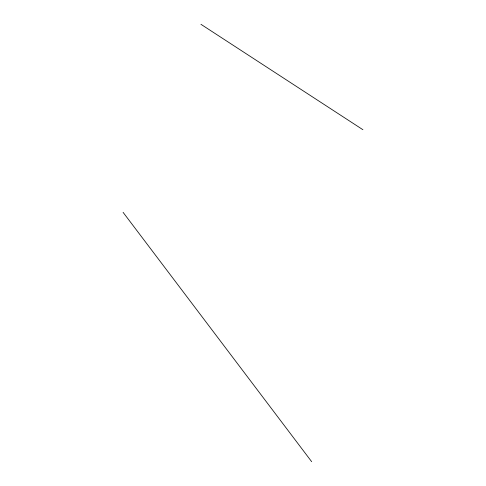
<?xml version="1.0" encoding="UTF-8"?>
<svg xmlns="http://www.w3.org/2000/svg" width="486" height="486" viewBox="0 0 486 486"><rect width="100%" height="100%" fill="white"/><g stroke="black" fill="none" stroke-linecap="round" stroke-linejoin="round"><path stroke-width="0.73" d="M200.943 24.3L362.914 129.713M123.086 212.339L311.672 461.7"/></g></svg>
